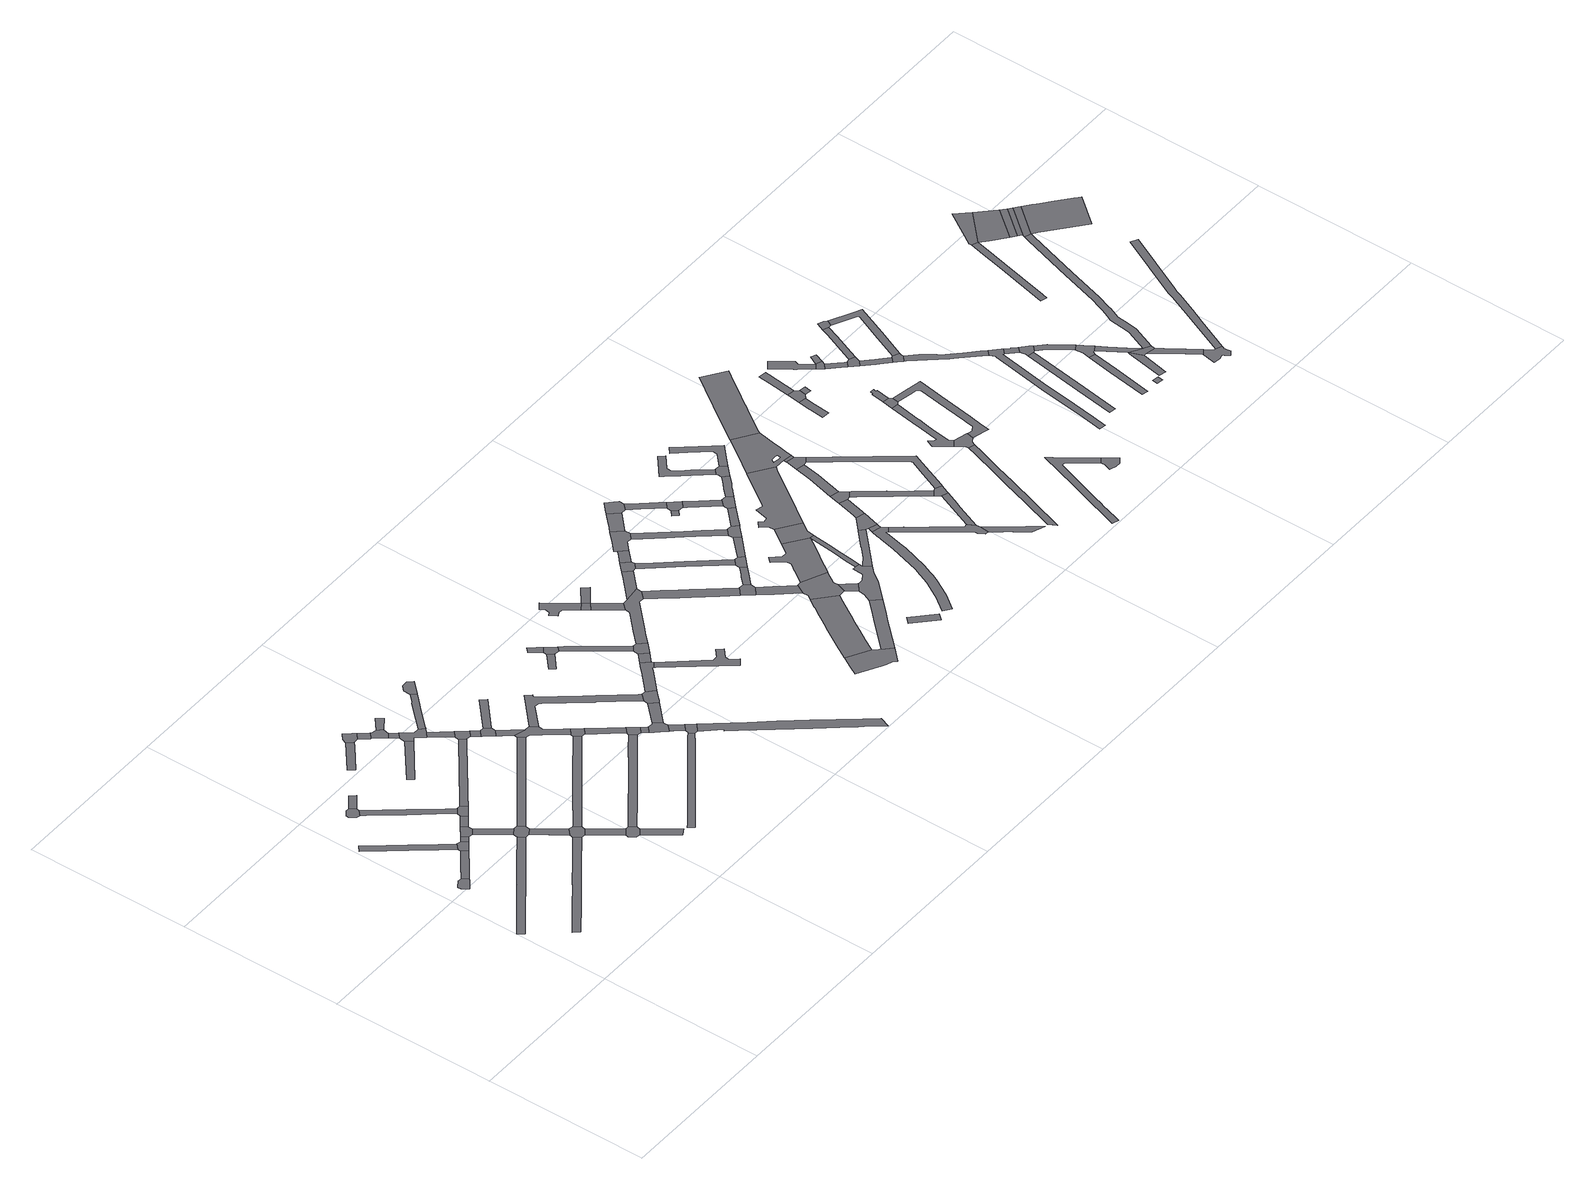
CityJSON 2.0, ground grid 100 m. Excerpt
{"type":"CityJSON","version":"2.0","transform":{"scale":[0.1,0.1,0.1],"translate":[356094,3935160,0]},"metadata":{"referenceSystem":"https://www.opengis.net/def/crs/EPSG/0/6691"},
"CityObjects":{
"road1":{"type":"Road","geometry":[{"type":"MultiSurface","lod":"1","boundaries":[[[0,1,2,3,4,5,6]]]}]},
"road2":{"type":"Road","attributes":{"RoadStructureAttribute.sectionType":"1"},"geometry":[{"type":"MultiSurface","lod":"1","boundaries":[[[7,8,9,10,11,12,13,14,15,16,17,18,19,20,21,22]]]}]},
"road3":{"type":"Road","attributes":{"RoadStructureAttribute.sectionType":"1"},"geometry":[{"type":"MultiSurface","lod":"1","boundaries":[[[23,24,25,2,1,26,27,28,29,30]]]}]},
"road4":{"type":"Road","attributes":{"RoadStructureAttribute.sectionType":"1"},"geometry":[{"type":"MultiSurface","lod":"1","boundaries":[[[31,32,33,34,35,36,37,38,39,40,41,42,43,44]]]}]},
"road5":{"type":"Road","attributes":{"RoadStructureAttribute.sectionType":"1"},"geometry":[{"type":"MultiSurface","lod":"1","boundaries":[[[45,46,47,48,49,50,51,52,53,54,55,56,57,58,59]]]}]},
"road6":{"type":"Road","geometry":[{"type":"MultiSurface","lod":"1","boundaries":[[[43,30,29,60,61,44]]]}]},
"road7":{"type":"Road","geometry":[{"type":"MultiSurface","lod":"1","boundaries":[[[62,63,64,65,66,67,68,69,70]]]}]},
"road8":{"type":"Road","attributes":{"RoadStructureAttribute.sectionType":"1"},"geometry":[{"type":"MultiSurface","lod":"1","boundaries":[[[71,72,61,60]]]}]},
"road9":{"type":"Road","geometry":[{"type":"MultiSurface","lod":"1","boundaries":[[[73,74,75,72,71,76]]]}]},
"road10":{"type":"Road","attributes":{"RoadStructureAttribute.sectionType":"1"},"geometry":[{"type":"MultiSurface","lod":"1","boundaries":[[[63,77,78,64]]]}]},
"road11":{"type":"Road","attributes":{"RoadStructureAttribute.sectionType":"1"},"geometry":[{"type":"MultiSurface","lod":"1","boundaries":[[[79,80,81,82,83,84,85,62,70]]]}]},
"road12":{"type":"Road","attributes":{"RoadStructureAttribute.sectionType":"1"},"geometry":[{"type":"MultiSurface","lod":"1","boundaries":[[[86,73,76,87,88,89,90]]]}]},
"road13":{"type":"Road","attributes":{"RoadStructureAttribute.sectionType":"1"},"geometry":[{"type":"MultiSurface","lod":"1","boundaries":[[[75,74,91,92]]]}]},
"road14":{"type":"Road","geometry":[{"type":"MultiSurface","lod":"1","boundaries":[[[89,15,14,93,94,95,96,97,90]]]}]},
"road15":{"type":"Road","geometry":[{"type":"MultiSurface","lod":"1","boundaries":[[[91,98,99,83,82,92]]]}]},
"road16":{"type":"Road","attributes":{"RoadStructureAttribute.sectionType":"1"},"geometry":[{"type":"MultiSurface","lod":"1","boundaries":[[[100,94,93,101,102,103]]]}]},
"road17":{"type":"Road","geometry":[{"type":"MultiSurface","lod":"1","boundaries":[[[104,105,106,107,103,102,108,53,52,109]]]}]},
"road18":{"type":"Road","attributes":{"RoadStructureAttribute.sectionType":"1"},"geometry":[{"type":"MultiSurface","lod":"1","boundaries":[[[110,111,104,109,112,113]]]}]},
"road19":{"type":"Road","geometry":[{"type":"MultiSurface","lod":"1","boundaries":[[[114,115,116,117,118,119,120,110,113]]]}]},
"road20":{"type":"Road","attributes":{"RoadStructureAttribute.sectionType":"1"},"geometry":[{"type":"MultiSurface","lod":"1","boundaries":[[[121,122,123,124,125,126]]]}]},
"road21":{"type":"Road","attributes":{"RoadStructureAttribute.sectionType":"1"},"geometry":[{"type":"MultiSurface","lod":"1","boundaries":[[[127,128,129,117,116,130,131]]]}]},
"road22":{"type":"Road","attributes":{"RoadStructureAttribute.sectionType":"1"},"geometry":[{"type":"MultiSurface","lod":"1","boundaries":[[[132,133,134,135]]]}]},
"road23":{"type":"Road","attributes":{"RoadStructureAttribute.sectionType":"1"},"geometry":[{"type":"MultiSurface","lod":"1","boundaries":[[[136,137,138,139,140,99,98,141,142,143,144,145]]]}]},
"road24":{"type":"Road","attributes":{"RoadStructureAttribute.sectionType":"1"},"geometry":[{"type":"MultiSurface","lod":"1","boundaries":[[[95,146,147,148,149,150,151,152,153,154,155,96]]]}]},
"road25":{"type":"Road","geometry":[{"type":"MultiSurface","lod":"1","boundaries":[[[125,156,157,158,159,160,161,126]]]}]},
"road26":{"type":"Road","attributes":{"RoadStructureAttribute.sectionType":"1"},"geometry":[{"type":"MultiSurface","lod":"1","boundaries":[[[157,156,162,163,164,165,166]]]}]},
"road27":{"type":"Road","geometry":[{"type":"MultiSurface","lod":"1","boundaries":[[[167,166,165,168,169,170,171,172]]]}]},
"road28":{"type":"Road","attributes":{"RoadStructureAttribute.sectionType":"1"},"geometry":[{"type":"MultiSurface","lod":"1","boundaries":[[[173,174,175,176,177,178,107,106,179,180,181,182,183]]]}]},
"road29":{"type":"Road","attributes":{"RoadStructureAttribute.sectionType":"1"},"geometry":[{"type":"MultiSurface","lod":"1","boundaries":[[[184,169,168,185]]]}]},
"road30":{"type":"Road","geometry":[{"type":"MultiSurface","lod":"1","boundaries":[[[186,187,188,189,190,191,192,184,185,132,135]]]}]},
"road31":{"type":"Road","geometry":[{"type":"MultiSurface","lod":"1","boundaries":[[[171,193,194,172]]]}]},
"road32":{"type":"Road","attributes":{"RoadStructureAttribute.sectionType":"1"},"geometry":[{"type":"MultiSurface","lod":"1","boundaries":[[[189,188,195,196]]]}]},
"road33":{"type":"Road","attributes":{"RoadStructureAttribute.sectionType":"1"},"geometry":[{"type":"MultiSurface","lod":"1","boundaries":[[[119,197,198,199,200,201,202,203,204,205,206,207,208,209,210,120]]]}]},
"road34":{"type":"Road","geometry":[{"type":"MultiSurface","lod":"1","boundaries":[[[211,212,213,196,195,136,145]]]}]},
"road35":{"type":"Road","attributes":{"RoadStructureAttribute.sectionType":"1"},"geometry":[{"type":"MultiSurface","lod":"1","boundaries":[[[214,215,212,211]]]}]},
"road36":{"type":"Road","geometry":[{"type":"MultiSurface","lod":"1","boundaries":[[[216,215,214,217,218,219,220,221]]]}]},
"road37":{"type":"Road","attributes":{"RoadStructureAttribute.sectionType":"1"},"geometry":[{"type":"MultiSurface","lod":"1","boundaries":[[[222,223,224,225,226,227,228,229,230,231,232,233,234,235,236,237,238,239,240]]]}]},
"road38":{"type":"Road","attributes":{"RoadStructureAttribute.sectionType":"1"},"geometry":[{"type":"MultiSurface","lod":"1","boundaries":[[[241,242,243,244,245,246,247,191,190,248,249,250,251]]]}]},
"road39":{"type":"Road","geometry":[{"type":"MultiSurface","lod":"1","boundaries":[[[252,253,219,218,254,255,256]]]}]},
"road40":{"type":"Road","geometry":[{"type":"MultiSurface","lod":"1","boundaries":[[[255,151,150,257,258,259,260,261,262,263,264,265,266,256]]]}]},
"road41":{"type":"Road","attributes":{"RoadStructureAttribute.sectionType":"1"},"geometry":[{"type":"MultiSurface","lod":"1","boundaries":[[[220,267,268,221]]]}]},
"road42":{"type":"Road","geometry":[{"type":"MultiSurface","lod":"1","boundaries":[[[269,262,261,270,173,183,271,272]]]}]},
"road43":{"type":"Road","geometry":[{"type":"MultiSurface","lod":"1","boundaries":[[[273,274,275,276,241,251]]]}]},
"road44":{"type":"Road","attributes":{"RoadStructureAttribute.sectionType":"1"},"geometry":[{"type":"MultiSurface","lod":"1","boundaries":[[[271,277,278,279,280,281,282,283,272]]]}]},
"road45":{"type":"Road","geometry":[{"type":"MultiSurface","lod":"1","boundaries":[[[282,281,204,203,284,285]]]}]},
"road46":{"type":"Road","attributes":{"RoadStructureAttribute.sectionType":"1"},"geometry":[{"type":"MultiSurface","lod":"1","boundaries":[[[284,286,287,288,289,290,291,285]]]}]},
"road47":{"type":"Road","geometry":[{"type":"MultiSurface","lod":"1","boundaries":[[[292,293,294,295,288,287,296,297,298,299,300]]]}]},
"road48":{"type":"Road","attributes":{"RoadStructureAttribute.sectionType":"1"},"geometry":[{"type":"MultiSurface","lod":"1","boundaries":[[[301,302,303,304,305,306,307,308,266,265,309,310,311,312,313,314,315,316,317]]]}]},
"road49":{"type":"Road","attributes":{"RoadStructureAttribute.sectionType":"1"},"geometry":[{"type":"MultiSurface","lod":"1","boundaries":[[[318,292,300,319,320,321]]]}]},
"road50":{"type":"Road","geometry":[{"type":"MultiSurface","lod":"1","boundaries":[[[322,230,229,323,324,325,318,321]]]}]},
"road51":{"type":"Road","attributes":{"RoadStructureAttribute.sectionType":"1"},"geometry":[{"type":"MultiSurface","lod":"1","boundaries":[[[293,326,327,294]]]}]},
"road52":{"type":"Road","geometry":[{"type":"MultiSurface","lod":"1","boundaries":[[[317,316,328,327,326,329,330,331,332,333]]]}]},
"road53":{"type":"Road","attributes":{"RoadStructureAttribute.sectionType":"1"},"geometry":[{"type":"MultiSurface","lod":"1","boundaries":[[[334,335,336,337,338,339,324,323,340,341,342,343,344,345,346,347]]]}]},
"road54":{"type":"Road","attributes":{"RoadStructureAttribute.sectionType":"1"},"geometry":[{"type":"MultiSurface","lod":"1","boundaries":[[[348,349,350,351]]]}]},
"road55":{"type":"Road","attributes":{"RoadStructureAttribute.sectionType":"1"},"geometry":[{"type":"MultiSurface","lod":"1","boundaries":[[[352,353,354,355,356,357]]]}]},
"road56":{"type":"Road","attributes":{"RoadStructureAttribute.sectionType":"1"},"geometry":[{"type":"MultiSurface","lod":"1","boundaries":[[[332,358,359,360,361,362,363,364,365,366,367,368,333]]]}]},
"road57":{"type":"Road","geometry":[{"type":"MultiSurface","lod":"1","boundaries":[[[356,351,350,369,370,371,357]]]}]},
"road58":{"type":"Road","attributes":{"RoadStructureAttribute.sectionType":"1"},"geometry":[{"type":"MultiSurface","lod":"1","boundaries":[[[372,373,374,375,370,369]]]}]},
"road59":{"type":"Road","geometry":[{"type":"MultiSurface","lod":"1","boundaries":[[[376,365,364,377,378]]]}]},
"road60":{"type":"Road","geometry":[{"type":"MultiSurface","lod":"1","boundaries":[[[379,380,381,382,383,384,385,386,387,388,389,390,391,362,361]]]}]},
"road61":{"type":"Road","geometry":[{"type":"MultiSurface","lod":"1","boundaries":[[[392,393,374,373,376,378]]]}]},
"road62":{"type":"Road","attributes":{"RoadStructureAttribute.sectionType":"1"},"geometry":[{"type":"MultiSurface","lod":"1","boundaries":[[[394,395,396,397,398,399,400,401,402,403,404,405,406]]]}]},
"road63":{"type":"Road","geometry":[{"type":"MultiSurface","lod":"1","boundaries":[[[406,405,407,408]]]}]},
"road64":{"type":"Road","geometry":[{"type":"MultiSurface","lod":"1","boundaries":[[[409,410,411,412,413,393,392,414,415,416,417,418,419,420]]]}]},
"road65":{"type":"Road","attributes":{"RoadStructureAttribute.sectionType":"1"},"geometry":[{"type":"MultiSurface","lod":"1","boundaries":[[[407,421,422,410,409,423,408]]]}]},
"road66":{"type":"Road","geometry":[{"type":"MultiSurface","lod":"1","boundaries":[[[408,424,425,406]]]}]},
"road67":{"type":"Road","geometry":[{"type":"MultiSurface","lod":"1","boundaries":[[[426,427,428,429,430,431,432,433,434,435,436]]]}]},
"road68":{"type":"Road","geometry":[{"type":"MultiSurface","lod":"1","boundaries":[[[437,438,439,420,419,440]]]}]},
"road69":{"type":"Road","attributes":{"RoadStructureAttribute.sectionType":"1"},"geometry":[{"type":"MultiSurface","lod":"1","boundaries":[[[441,442,443,444,445,446,418,417,447,448,449,450,451]]]}]},
"road70":{"type":"Road","attributes":{"RoadStructureAttribute.sectionType":"1"},"geometry":[{"type":"MultiSurface","lod":"1","boundaries":[[[433,452,453,454,455,456,457,458,459,460,461,462,463,464,465,466,467,468,469,470,434]]]}]},
"road71":{"type":"Road","geometry":[{"type":"MultiSurface","lod":"1","boundaries":[[[471,472,473,474,437,440]]]}]},
"road72":{"type":"Road","geometry":[{"type":"MultiSurface","lod":"1","boundaries":[[[441,451,475,476,477,478]]]}]},
"road73":{"type":"Road","attributes":{"RoadStructureAttribute.sectionType":"1"},"geometry":[{"type":"MultiSurface","lod":"1","boundaries":[[[479,480,431,430,481,482,483,484,485]]]}]},
"road74":{"type":"Road","attributes":{"RoadStructureAttribute.sectionType":"1"},"geometry":[{"type":"MultiSurface","lod":"1","boundaries":[[[486,487,488,489,474,473]]]}]},
"road75":{"type":"Road","attributes":{"RoadStructureAttribute.sectionType":"1"},"geometry":[{"type":"MultiSurface","lod":"1","boundaries":[[[490,491,476,475,492,493,494]]]}]},
"road76":{"type":"Road","attributes":{"RoadStructureAttribute.sectionType":"1"},"geometry":[{"type":"MultiSurface","lod":"1","boundaries":[[[495,496,497,498,472,471,499,500,501,502]]]}]},
"road77":{"type":"Road","attributes":{"RoadStructureAttribute.sectionType":"1"},"geometry":[{"type":"MultiSurface","lod":"1","boundaries":[[[503,504,505,506,507,508,478,477]]]}]},
"road78":{"type":"Road","attributes":{"RoadStructureAttribute.sectionType":"1"},"geometry":[{"type":"MultiSurface","lod":"1","boundaries":[[[509,510,511,512]]]}]},
"road79":{"type":"Road","geometry":[{"type":"MultiSurface","lod":"1","boundaries":[[[513,514,515,516,517,488,487,518,519,520,521,522]]]}]},
"road80":{"type":"Road","geometry":[{"type":"MultiSurface","lod":"1","boundaries":[[[494,493,523,460,459,524,525,526,527,528,529,530]]]}]},
"road81":{"type":"Road","geometry":[{"type":"MultiSurface","lod":"1","boundaries":[[[531,532,495,502,506,505]]]}]},
"road82":{"type":"Road","attributes":{"RoadStructureAttribute.sectionType":"1"},"geometry":[{"type":"MultiSurface","lod":"1","boundaries":[[[533,525,524,534,535,536]]]}]},
"road83":{"type":"Road","attributes":{"RoadStructureAttribute.sectionType":"1"},"geometry":[{"type":"MultiSurface","lod":"1","boundaries":[[[537,538,515,514,539,540,541]]]}]},
"road84":{"type":"Road","geometry":[{"type":"MultiSurface","lod":"1","boundaries":[[[484,542,543,544,545,546,547,548,549,550,551,552,553,536,535,554,485]]]}]},
"road85":{"type":"Road","attributes":{"RoadStructureAttribute.sectionType":"1"},"geometry":[{"type":"MultiSurface","lod":"1","boundaries":[[[521,555,556,557,558,559,560,561,562,522]]]}]},
"road86":{"type":"Road","attributes":{"RoadStructureAttribute.sectionType":"1"},"geometry":[{"type":"MultiSurface","lod":"1","boundaries":[[[531,563,564,565,532]]]}]},
"road87":{"type":"Road","attributes":{"RoadStructureAttribute.sectionType":"1"},"geometry":[{"type":"MultiSurface","lod":"1","boundaries":[[[529,566,567,568,569,570,571,572,573,574,575,576,577,578,579,580,581,582,583,584,585,530]]]}]},
"road88":{"type":"Road","geometry":[{"type":"MultiSurface","lod":"1","boundaries":[[[540,586,587,588,589,590,541]]]}]},
"road89":{"type":"Road","geometry":[{"type":"MultiSurface","lod":"1","boundaries":[[[591,564,563,592,593,594,595,559,558]]]}]},
"road90":{"type":"Road","attributes":{"RoadStructureAttribute.sectionType":"1"},"geometry":[{"type":"MultiSurface","lod":"1","boundaries":[[[596,597,598,599,600,601,587,586]]]}]},
"road91":{"type":"Road","geometry":[{"type":"MultiSurface","lod":"1","boundaries":[[[602,603,604,605]]]}]},
"road92":{"type":"Road","attributes":{"RoadStructureAttribute.sectionType":"1"},"geometry":[{"type":"MultiSurface","lod":"1","boundaries":[[[606,607,608,609,573,610,611,548,547]]]}]},
"road93":{"type":"Road","attributes":{"RoadStructureAttribute.sectionType":"1"},"geometry":[{"type":"MultiSurface","lod":"1","boundaries":[[[612,613,614,615,616,617,618,619,620,621,622,623,624,625,626,627,628,629,630,631,632,633,634,635,636,637,638,639,640]]]}]},
"road94":{"type":"Road","geometry":[{"type":"MultiSurface","lod":"1","boundaries":[[[641,599,598,602,605,642]]]}]},
"road95":{"type":"Road","geometry":[{"type":"MultiSurface","lod":"1","boundaries":[[[574,573,609,643,644,645,646]]]}]},
"road96":{"type":"Road","attributes":{"RoadStructureAttribute.sectionType":"1"},"geometry":[{"type":"MultiSurface","lod":"1","boundaries":[[[594,647,648,649,595]]]}]},
"road97":{"type":"Road","attributes":{"RoadStructureAttribute.sectionType":"1"},"geometry":[{"type":"MultiSurface","lod":"1","boundaries":[[[650,651,652,653,654,546,545,655,656,657]]]}]},
"road98":{"type":"Road","attributes":{"RoadStructureAttribute.sectionType":"1"},"geometry":[{"type":"MultiSurface","lod":"1","boundaries":[[[658,659,660,661,641,642]]]}]},
"road99":{"type":"Road","geometry":[{"type":"MultiSurface","lod":"1","boundaries":[[[662,660,659,663,649,648,664,665]]]}]},
"road100":{"type":"Road","geometry":[{"type":"MultiSurface","lod":"1","boundaries":[[[639,666,667,640]]]}]},
"road101":{"type":"Road","geometry":[{"type":"MultiSurface","lod":"1","boundaries":[[[656,667,666,668,669,657]]]}]},
"road102":{"type":"Road","attributes":{"RoadStructureAttribute.sectionType":"1"},"geometry":[{"type":"MultiSurface","lod":"1","boundaries":[[[645,670,671,672,673,674,675,676,677,678,679,680,681,682,683,684,685,686,687,646]]]}]},
"road103":{"type":"Road","attributes":{"RoadStructureAttribute.sectionType":"1"},"geometry":[{"type":"MultiSurface","lod":"1","boundaries":[[[688,689,690,691,692,693,694,662,665]]]}]},
"road104":{"type":"Road","attributes":{"RoadStructureAttribute.sectionType":"1"},"geometry":[{"type":"MultiSurface","lod":"1","boundaries":[[[695,696,697,698,699,700,701,702,703,704,705,706,707]]]}]},
"road105":{"type":"Road","attributes":{"RoadStructureAttribute.sectionType":"1"},"geometry":[{"type":"MultiSurface","lod":"1","boundaries":[[[708,709,710,711,712,713,714,715,716,717,718,719,720,638,637,721,722,723,724,725,726,727]]]}]},
"road106":{"type":"Road","attributes":{"RoadStructureAttribute.sectionType":"1"},"geometry":[{"type":"MultiSurface","lod":"1","boundaries":[[[668,728,729,730,731,732,733,669]]]}]},
"road107":{"type":"Road","geometry":[{"type":"MultiSurface","lod":"1","boundaries":[[[734,692,691,735,736,695,707]]]}]},
"road108":{"type":"Road","geometry":[{"type":"MultiSurface","lod":"1","boundaries":[[[737,738,739,740,741,731,730]]]}]},
"road109":{"type":"Road","attributes":{"RoadStructureAttribute.sectionType":"1"},"geometry":[{"type":"MultiSurface","lod":"1","boundaries":[[[742,743,744,745,746,736,735,747,748,749,750,751,752]]]}]},
"road110":{"type":"Road","attributes":{"RoadStructureAttribute.sectionType":"1"},"geometry":[{"type":"MultiSurface","lod":"1","boundaries":[[[753,740,739,754,755,756]]]}]},
"road111":{"type":"Road","geometry":[{"type":"MultiSurface","lod":"1","boundaries":[[[757,758,759,760,710,709,761,762,763,764,765]]]}]},
"road112":{"type":"Road","attributes":{"RoadStructureAttribute.sectionType":"1"},"geometry":[{"type":"MultiSurface","lod":"1","boundaries":[[[766,767,768,769,770,738,737,771,772,773,774,775,776,777]]]}]},
"road113":{"type":"Road","geometry":[{"type":"MultiSurface","lod":"1","boundaries":[[[778,779,780,712,711,781,782,783]]]}]},
"road114":{"type":"Road","geometry":[{"type":"MultiSurface","lod":"1","boundaries":[[[784,785,786,787,788,789,790,791,792,793,794,795,796,675,674],[797,798,799,800,801,802,803,804,805,806,807,808,809]]]}]},
"road115":{"type":"Road","geometry":[{"type":"MultiSurface","lod":"1","boundaries":[[[756,755,810,811,812,813,814]]]}]},
"road116":{"type":"Road","geometry":[{"type":"MultiSurface","lod":"1","boundaries":[[[813,815,786,785,816,814]]]}]},
"road117":{"type":"Road","geometry":[{"type":"MultiSurface","lod":"1","boundaries":[[[817,818,819,777,776,778,783]]]}]},
"road118":{"type":"Road","attributes":{"RoadStructureAttribute.sectionType":"1"},"geometry":[{"type":"MultiSurface","lod":"1","boundaries":[[[820,821,822,823,824,825,812,811,826,827,828,829,830,831,819,818]]]}]},
"road119":{"type":"Road","attributes":{"RoadStructureAttribute.sectionType":"1"},"geometry":[{"type":"MultiSurface","lod":"1","boundaries":[[[832,833,834,835,836,837,838,839,840,841,842,843]]]}]},
"road120":{"type":"Road","attributes":{"RoadStructureAttribute.sectionType":"1"},"geometry":[{"type":"MultiSurface","lod":"1","boundaries":[[[844,845,846,847,848,849,850,851,794,793,852,853,854,855,856,857,858,859]]]}]},
"road121":{"type":"Road","geometry":[{"type":"MultiSurface","lod":"1","boundaries":[[[860,861,862,863,864,865,866,867,868,869,870,871,872,873,874,875,876,877]]]}]},
"road122":{"type":"Road","attributes":{"RoadStructureAttribute.sectionType":"1"},"geometry":[{"type":"MultiSurface","lod":"1","boundaries":[[[878,879,880,881,882,883,884]]]}]},
"road123":{"type":"Road","geometry":[{"type":"MultiSurface","lod":"1","boundaries":[[[885,886,887,888,889,890,832,843]]]}]},
"road124":{"type":"Road","geometry":[{"type":"MultiSurface","lod":"1","boundaries":[[[891,892,893,894,895,896,897,898,899,900,901,902,903,904,905,906,907,889,888]]]}]},
"road125":{"type":"Road","geometry":[{"type":"MultiSurface","lod":"1","boundaries":[[[908,909,910,911,878,884]]]}]},
"road126":{"type":"Road","attributes":{"RoadStructureAttribute.sectionType":"1"},"geometry":[{"type":"MultiSurface","lod":"1","boundaries":[[[912,913,911,910,914,915]]]}]},
"road127":{"type":"Road","geometry":[{"type":"MultiSurface","lod":"1","boundaries":[[[916,917,909,908]]]}]},
"road128":{"type":"Road","geometry":[{"type":"MultiSurface","lod":"1","boundaries":[[[918,869,868,919,920,921,922,923]]]}]},
"road129":{"type":"Road","geometry":[{"type":"MultiSurface","lod":"1","boundaries":[[[897,896,924,925,926,927]]]}]},
"road130":{"type":"Road","attributes":{"RoadStructureAttribute.sectionType":"1"},"geometry":[{"type":"MultiSurface","lod":"1","boundaries":[[[926,928,929,930,931,932,933,927]]]}]},
"road131":{"type":"Road","attributes":{"RoadStructureAttribute.sectionType":"1"},"geometry":[{"type":"MultiSurface","lod":"1","boundaries":[[[934,935,936,937,938,939,940,941,942,943,944,887,886,945,946,947,948,949,950,951,952,953,925,924]]]}]},
"road132":{"type":"Road","attributes":{"RoadStructureAttribute.sectionType":"1"},"geometry":[{"type":"MultiSurface","lod":"1","boundaries":[[[954,955,956,957,958,959,960,961,962,963]]]}]},
"road133":{"type":"Road","geometry":[{"type":"MultiSurface","lod":"1","boundaries":[[[964,965,963,962,966]]]}]},
"road134":{"type":"Road","attributes":{"RoadStructureAttribute.sectionType":"1"},"geometry":[{"type":"MultiSurface","lod":"1","boundaries":[[[967,968,969,970,971,964,966]]]}]},
"road135":{"type":"Road","geometry":[{"type":"MultiSurface","lod":"1","boundaries":[[[972,973,963,965]]]}]},
"road136":{"type":"Road","geometry":[{"type":"MultiSurface","lod":"1","boundaries":[[[974,970,969,975,976,977]]]}]},
"road137":{"type":"Road","attributes":{"RoadStructureAttribute.sectionType":"1"},"geometry":[{"type":"MultiSurface","lod":"1","boundaries":[[[978,979,980,981,982,983,976,975]]]}]},
"road138":{"type":"Road","geometry":[{"type":"MultiSurface","lod":"1","boundaries":[[[981,980,984,985,986,987,988,989]]]}]},
"road139":{"type":"Road","attributes":{"RoadStructureAttribute.sectionType":"1"},"geometry":[{"type":"MultiSurface","lod":"1","boundaries":[[[990,991,992,993,994,995,974,977]]]}]},
"road140":{"type":"Road","attributes":{"RoadStructureAttribute.sectionType":"1"},"geometry":[{"type":"MultiSurface","lod":"1","boundaries":[[[996,997,998,999,1000,1001,1002,1003,1004,1005,1006,1007,1008,1009,1010,1011,1012,1013]]]}]},
"road141":{"type":"Road","attributes":{"RoadStructureAttribute.sectionType":"1"},"geometry":[{"type":"MultiSurface","lod":"1","boundaries":[[[1014,1015,1016,1017,1018,1019,1020,1011,1010,1021,1022,1023,1024,1025,1026,1027,986,985]]]}]},
"road142":{"type":"Road","geometry":[{"type":"MultiSurface","lod":"1","boundaries":[[[1028,1029,1030,1031,993,992,1032]]]}]},
"road143":{"type":"Road","attributes":{"RoadStructureAttribute.sectionType":"1"},"geometry":[{"type":"MultiSurface","lod":"1","boundaries":[[[1033,1034,1035,1036,1037,1038]]]}]},
"road144":{"type":"Road","attributes":{"RoadStructureAttribute.sectionType":"1"},"geometry":[{"type":"MultiSurface","lod":"1","boundaries":[[[1039,1040,1041,1042,989,988,1043,1044,1045,1046,1028,1032]]]}]},
"road145":{"type":"Road","geometry":[{"type":"MultiSurface","lod":"1","boundaries":[[[1047,1048,1049,1008,1007,1050]]]}]},
"road146":{"type":"Road","attributes":{"RoadStructureAttribute.sectionType":"1"},"geometry":[{"type":"MultiSurface","lod":"1","boundaries":[[[1051,1052,1053,1054,1055,1056]]]}]},
"road147":{"type":"Road","geometry":[{"type":"MultiSurface","lod":"1","boundaries":[[[1057,1038,1037,1058,1059,1060,1047,1050]]]}]},
"road148":{"type":"Road","geometry":[{"type":"MultiSurface","lod":"1","boundaries":[[[1061,1062,1063,1064]]]}]},
"road149":{"type":"Road","attributes":{"RoadStructureAttribute.sectionType":"1"},"geometry":[{"type":"MultiSurface","lod":"1","boundaries":[[[1065,1066,1067,1068,1069,1070,1071,1059,1058]]]}]},
"road150":{"type":"Road","geometry":[{"type":"MultiSurface","lod":"1","boundaries":[[[1072,1073,1074,1075,1068,1067,1076,1051,1056]]]}]},
"road151":{"type":"Road","attributes":{"RoadStructureAttribute.sectionType":"1"},"geometry":[{"type":"MultiSurface","lod":"1","boundaries":[[[1077,1078,1079,1080,1081,1082,1083]]]}]},
"road152":{"type":"Road","attributes":{"RoadStructureAttribute.sectionType":"1"},"geometry":[{"type":"MultiSurface","lod":"1","boundaries":[[[1084,1078,1085,1086,1087,1074,1073]]]}]},
"road153":{"type":"Road","geometry":[{"type":"MultiSurface","lod":"1","boundaries":[[[1088,1089,1085,1078,1077,1090,1091]]]}]},
"road154":{"type":"Road","attributes":{"RoadStructureAttribute.sectionType":"1"},"geometry":[{"type":"MultiSurface","lod":"1","boundaries":[[[1090,1092,1093,1094,1095,1096,1097,1098,1099,1091]]]}]},
"road155":{"type":"Road","geometry":[{"type":"MultiSurface","lod":"1","boundaries":[[[1100,1101,1102,1103,1104,1105,1106,1107,1108,1109,1110,1096,1095,1111]]]}]},
"road156":{"type":"Road","attributes":{"RoadStructureAttribute.sectionType":"1"},"geometry":[{"type":"MultiSurface","lod":"1","boundaries":[[[1112,1113,1114,1115,1116,1109,1108,1117,1118,1119,1120,1121,1122,1123]]]}]},
"road157":{"type":"Road","attributes":{"RoadStructureAttribute.sectionType":"1"},"geometry":[{"type":"MultiSurface","lod":"1","boundaries":[[[1124,1125,1126,1127,1128,1129,1130,1131,1132,1133,1125,1134,1135,1136]]]}]},
"road158":{"type":"Road","attributes":{"RoadStructureAttribute.sectionType":"1"},"geometry":[{"type":"MultiSurface","lod":"1","boundaries":[[[1137,1138,1139,1140,1141,1142,1143,1144,1145,1146,1147,1148,1149,1150,1151,1152,1153,1154,1155,1156,1146,1157,1158,1159,1160,1161,1162,1163,1164,1165,1166,1085,1089]]]}]},
"road159":{"type":"Road","geometry":[{"type":"MultiSurface","lod":"1","boundaries":[[[1125,1124,1167,1168,1126]]]}]},
"road160":{"type":"Road","geometry":[{"type":"MultiSurface","lod":"1","boundaries":[[[1135,1169,1170,1136]]]}]},
"road161":{"type":"Road","attributes":{"RoadStructureAttribute.sectionType":"1"},"geometry":[{"type":"MultiSurface","lod":"1","boundaries":[[[1171,1172,1170,1169]]]}]},
"road162":{"type":"Road","geometry":[{"type":"MultiSurface","lod":"1","boundaries":[[[1172,1171,1157,1146,1156]]]}]}
},
"vertices":[
[193,1030,0],[199,1035,0],[172,1070,0],[152,1073,0],[111,1044,0],[110,1021,0],[137,986,0],
[34,544,0],[192,663,0],[337,772,0],[341,775,0],[386,809,0],[478,878,0],[603,972,0],[635,995,0],[610,1033,0],[451,914,0],[371,854,0],[314,811,0],[312,809,0],[309,807,0],[165,699,0],[4,578,0],
[264,1141,0],[251,1131,0],[178,1074,0],[224,1054,0],[256,1079,0],[278,1096,0],[371,1168,0],[344,1203,0],
[317,1324,0],[291,1356,0],[218,1448,0],[217,1450,0],[147,1537,0],[55,1652,0],[25,1625,0],[115,1512,0],[185,1425,0],[186,1423,0],[284,1301,0],[286,1299,0],[346,1224,0],[376,1251,0],
[221,322,0],[239,336,0],[373,435,0],[516,542,0],[517,542,0],[664,653,0],[786,744,0],[812,763,0],[783,799,0],[636,689,0],[489,579,0],[488,578,0],[345,471,0],[285,426,0],[190,355,0],
[427,1212,0],[401,1245,0],
[276,1818,0],[280,1836,0],[255,1868,0],[250,1868,0],[235,1870,0],[203,1846,0],[201,1827,0],[227,1796,0],[246,1791,0],
[459,1236,0],[433,1270,0],
[520,1260,0],[520,1284,0],[493,1317,0],[484,1232,0],
[362,1898,0],[337,1930,0],
[269,1764,0],[401,1599,0],[499,1478,0],[567,1394,0],[600,1417,0],[562,1464,0],[433,1624,0],
[585,1174,0],[549,1146,0],[572,1115,0],[614,1060,0],[651,1086,0],
[583,1333,0],[562,1371,0],
[662,995,0],[699,1021,0],[702,1046,0],[676,1083,0],[674,1083,0],
[647,1382,0],[621,1416,0],
[762,937,0],[726,910,0],[789,825,0],[823,856,0],
[873,789,0],[876,803,0],[878,813,0],[848,847,0],[785,804,0],[837,762,0],
[1002,617,0],[936,705,0],[900,678,0],[966,591,0],
[962,571,0],[987,534,0],[1010,531,0],[1047,558,0],[1050,579,0],[1051,581,0],[1024,617,0],
[604,2147,0],[492,2056,0],[520,2021,0],[661,2136,0],[687,2157,0],[658,2192,0],
[1185,374,0],[1115,467,0],[1113,470,0],[1079,440,0],[1146,351,0],
[852,1952,0],[621,1764,0],[648,1731,0],[882,1914,0],
[1035,1736,0],[826,1576,0],[764,1528,0],[725,1497,0],[656,1443,0],[710,1431,0],[752,1464,0],[792,1495,0],[852,1542,0],[1062,1704,0],
[891,1189,0],[980,1256,0],[1095,1343,0],[1135,1372,0],[1258,1465,0],[1231,1501,0],[1067,1378,0],[1066,1377,0],[953,1292,0],[862,1223,0],
[716,2160,0],[750,2189,0],[742,2199,0],[735,2207,0],[701,2248,0],[668,2220,0],
[748,2121,0],[751,2118,0],[761,2106,0],[762,2107,0],[796,2135,0],
[801,2129,0],[821,2035,0],[850,2059,0],[857,2092,0],[862,2096,0],[832,2122,0],
[1413,1273,0],[1323,1205,0],[1266,1163,0],[1131,1061,0],[1049,999,0],[858,854,0],[1076,962,0],[1159,1025,0],[1293,1126,0],[1349,1168,0],[1440,1237,0],
[886,2016,0],[857,1992,0],
[904,1932,0],[909,1927,0],[946,1880,0],[977,1905,0],[997,1925,0],[969,1952,0],[939,1953,0],
[931,2145,0],[904,2183,0],
[1038,1766,0],[1069,1791,0],
[1223,710,0],[1328,789,0],[1339,797,0],[1430,865,0],[1458,887,0],[1538,947,0],[1623,1011,0],[1596,1047,0],[1510,983,0],[1403,901,0],[1398,898,0],[1303,826,0],[1266,798,0],[1196,746,0],
[1088,1701,0],[1121,1728,0],[1075,1785,0],
[1122,1659,0],[1155,1686,0],
[1159,1686,0],[1127,1653,0],[1172,1597,0],[1205,1624,0],[1208,1653,0],[1178,1685,0],
[1230,335,0],[1252,352,0],[1514,549,0],[1544,571,0],[1689,681,0],[1691,682,0],[1761,736,0],[1815,778,0],[1796,807,0],[1773,792,0],[1750,775,0],[1699,736,0],[1698,737,0],[1692,732,0],[1690,730,0],[1520,603,0],[1488,579,0],[1228,383,0],[1206,367,0],
[1161,2150,0],[1139,2126,0],[1118,2105,0],[1115,2102,0],[1114,2103,0],[1067,2054,0],[984,1968,0],[1011,1940,0],[1112,2045,0],[1165,2101,0],[1188,2124,0],
[1257,1561,0],[1226,1599,0],[1193,1572,0],[1233,1523,0],[1303,1504,0],
[1283,1460,0],[1326,1408,0],[1371,1352,0],[1377,1344,0],[1418,1293,0],[1452,1320,0],[1430,1347,0],[1363,1430,0],[1364,1460,0],[1338,1503,0],
[1376,1804,0],[1347,1836,0],
[1465,1303,0],[1417,1286,0],[1465,1234,0],[1498,1262,0],
[1256,2195,0],[1229,2222,0],[1191,2222,0],[1164,2194,0],
[1471,1227,0],[1483,1212,0],[1506,1184,0],[1592,1078,0],[1604,1064,0],[1633,1095,0],[1516,1240,0],
[1648,1008,0],[1681,1035,0],
[1671,980,0],[1675,975,0],[1708,1002,0],[1704,1007,0],[1695,1018,0],[1693,1021,0],
[1782,930,0],[1783,960,0],[1745,1006,0],[1738,1000,0],[1689,958,0],[1692,954,0],[1694,952,0],[1738,906,0],[1747,896,0],
[1880,1195,0],[1741,1367,0],[1700,1418,0],[1698,1420,0],[1533,1624,0],[1545,1636,0],[1513,1669,0],[1501,1657,0],[1480,1574,0],[1510,1569,0],[1518,1558,0],[1683,1357,0],[1697,1340,0],[1699,1338,0],[1831,1176,0],[1857,1145,0],[1890,1183,0],
[1839,862,0],[1783,858,0],[1797,839,0],[1803,831,0],
[1801,811,0],[1835,777,0],[1880,814,0],[1856,842,0],
[1897,1072,0],[1854,1115,0],
[1855,1120,0],[1905,1080,0],[1919,1094,0],[1926,1101,0],[1963,1138,0],[1919,1182,0],
[2495,71,0],[2435,144,0],[2262,359,0],[2160,485,0],[2152,493,0],[2051,610,0],[1932,674,0],[1923,666,0],[1971,612,0],[2219,310,0],[2309,201,0],[2371,127,0],[2391,104,0],[2470,5,0],
[1755,1691,0],[1779,1660,0],[1868,1736,0],[1842,1769,0],
[1852,1841,0],[1820,1882,0],[1797,1860,0],[1794,1857,0],[1843,1792,0],[1873,1816,0],
[2072,1245,0],[2083,1256,0],[2093,1266,0],[2097,1260,0],[2128,1285,0],[2126,1290,0],[2124,1296,0],[2081,1339,0],[2050,1309,0],[2030,1288,0],[1969,1229,0],
[1897,1733,0],[1924,1758,0],[1878,1809,0],
[2128,1431,0],[2135,1423,0],[2167,1447,0],[1947,1734,0],
[2131,1389,0],[2135,1308,0],[2174,1346,0],
[2104,1252,0],[2238,1089,0],[2279,1040,0],[2312,998,0],[2382,908,0],[2421,939,0],[2390,977,0],[2384,984,0],[2389,1011,0],[2433,1053,0],[2403,1085,0],[2362,1046,0],[2331,1045,0],
[2231,1402,0],[2189,1445,0],
[2265,1868,0],[2209,1943,0],[2137,2040,0],[2097,2010,0],[2115,1986,0],[2110,1956,0],[2090,1942,0],[2118,1901,0],[2141,1916,0],[2170,1911,0],[2225,1838,0],[2227,1835,0],[2267,1865,0],
[2257,1795,0],[2297,1826,0],
[2402,1688,0],[2367,1649,0],[2365,1619,0],[2351,1606,0],[2261,1517,0],[2286,1457,0],[2306,1477,0],[2459,1627,0],[2490,1626,0],[2532,1670,0],[2533,1701,0],[2432,1688,0],
[2274,1774,0],[2348,1675,0],[2314,1804,0],
[2395,1900,0],[2363,1939,0],
[2826,313,0],[2851,303,0],[2882,291,0],[2904,271,0],[2976,346,0],[2926,395,0],[2919,403,0],[2892,432,0],[2757,508,0],[2718,439,0],[2690,388,0],
[2592,1843,0],[2556,1808,0],[2448,1701,0],[2634,1801,0],
[2863,1277,0],[2753,1407,0],[2696,1475,0],[2673,1502,0],[2659,1519,0],[2598,1591,0],[2590,1508,0],[2614,1479,0],[2651,1434,0],[2748,1320,0],[2817,1238,0],
[2894,434,0],[2934,505,0],[2976,575,0],[3018,644,0],[3029,661,0],[3061,713,0],[3105,782,0],[3132,823,0],[3015,927,0],[2981,875,0],[2975,866,0],[2954,833,0],[2930,796,0],[2904,753,0],[2886,725,0],[2843,655,0],[2801,583,0],[2771,531,0],[2759,511,0],
[2655,1801,0],[2684,1827,0],[2685,1851,0],[2642,1894,0],
[2870,1175,0],[2917,1213,0],[2919,1244,0],[2893,1276,0],
[3118,596,0],[3080,557,0],[3091,467,0],[3123,500,0],[3176,555,0],[3243,626,0],[3193,674,0],
[2695,1861,0],[2748,1914,0],[2706,1957,0],[2680,1931,0],
[2990,1127,0],[2977,1142,0],[2932,1102,0],[3030,989,0],[3060,1044,0],
[3023,1430,0],[2854,1628,0],[2713,1794,0],[2708,1799,0],[2686,1765,0],[2724,1719,0],[2826,1600,0],[2993,1403,0],
[2965,1291,0],[2980,1305,0],[3019,1343,0],[2991,1371,0],[2953,1334,0],[2939,1321,0],
[3329,320,0],[3205,438,0],[3173,404,0],[3300,285,0],
[2857,1989,0],[2858,2023,0],[2802,2079,0],[2746,2023,0],[2695,1972,0],[2779,1945,0],[2785,1950,0],[2795,1960,0],[2823,1959,0],[2857,1988,0],
[3032,953,0],[3172,825,0],[3195,882,0],[3192,912,0],[3208,937,0],[3219,953,0],[3238,982,0],[3090,1045,0],
[3077,1399,0],[3047,1428,0],
[3224,849,0],[3191,801,0],[3219,764,0],[3263,802,0],
[2850,2126,0],[2827,2104,0],[2890,2054,0],[2959,2122,0],[2903,2179,0],
[3340,727,0],[3377,786,0],[3394,802,0],[3419,826,0],[3384,862,0],[3387,886,0],[3358,889,0],[3345,890,0],[3339,890,0],[3333,825,0],[3297,799,0],[3267,798,0],[3217,725,0],
[2944,1818,0],[3003,1748,0],[3044,1701,0],[3156,1570,0],[3189,1602,0],[3102,1703,0],[3042,1773,0],[2954,1876,0],
[3187,1507,0],[3156,1540,0],[3056,1438,0],
[3259,1012,0],[3264,1019,0],[3270,1028,0],[3299,1070,0],[3304,1079,0],[3312,1090,0],[3361,1161,0],[3399,1216,0],[3268,1307,0],[3223,1243,0],[3194,1242,0],[3146,1298,0],[3135,1286,0],[3119,1268,0],[3174,1202,0],[3176,1174,0],[3172,1168,0],[3146,1130,0],[3144,1126,0],[3115,1085,0],
[2990,2120,0],[3021,2153,0],[3021,2184,0],[2966,2241,0],[2930,2206,0],
[3156,1549,0],[3201,1520,0],[3242,1560,0],[3251,1569,0],[3220,1600,0],
[3043,2058,0],[3088,2005,0],[3131,1955,0],[3165,1984,0],[3140,2013,0],[3074,2090,0],
[3128,1925,0],[3098,1899,0],[3124,1868,0],[3154,1894,0],
[3395,958,0],[3404,1044,0],[3409,1081,0],[3424,1213,0],[3378,1046,0],[3367,960,0],
[3619,944,0],[3619,942,0],[3611,913,0],[3590,814,0],[3577,771,0],[3533,629,0],[3515,587,0],[3510,577,0],[3486,519,0],[3446,449,0],[3419,405,0],[3407,389,0],[3357,320,0],[3401,288,0],[3452,357,0],[3464,373,0],[3494,421,0],[3536,494,0],[3549,526,0],[3560,554,0],[3584,610,0],[3634,770,0],[3643,801,0],[3664,901,0],[3671,927,0],[3679,917,0],[3708,940,0],[3683,971,0],[3631,986,0],
[3220,1920,0],[3184,1892,0],
[3430,1262,0],[3462,1308,0],[3467,1316,0],[3337,1407,0],
[3299,1616,0],[3352,1669,0],[3322,1699,0],
[3595,1051,0],[3508,968,0],[3492,952,0],[3438,900,0],[3401,874,0],[3547,949,0],[3624,1023,0],[3596,1052,0],
[3199,1874,0],[3323,1729,0],[3354,1762,0],[3238,1899,0],
[3384,1761,0],[3322,1712,0],[3399,1715,0],[3415,1731,0],
[3692,1001,0],[3639,1016,0],
[3720,1103,0],[3667,1118,0],
[3485,1342,0],[3577,1473,0],[3653,1583,0],[3714,1671,0],[3731,1691,0],[3598,1784,0],[3555,1722,0],[3536,1695,0],[3514,1662,0],[3452,1571,0],[3445,1563,0],[3400,1573,0],[3382,1491,0],[3351,1483,0],[3332,1507,0],[3299,1481,0],[3334,1440,0],[3335,1436,0],
[3459,1774,0],[3466,1781,0],[3489,1801,0],[3529,1842,0],[3498,1872,0],[3460,1833,0],[3431,1807,0],
[3526,1935,0],[3445,2032,0],[3424,2057,0],[3389,2097,0],[3377,2112,0],[3379,2142,0],[3452,2203,0],[3424,2235,0],[3304,2134,0],[3319,2115,0],[3375,2049,0],[3409,2009,0],[3494,1908,0],
[3974,503,0],[3996,502,0],[4000,557,0],[3997,581,0],[3973,626,0],[3951,623,0],[3859,744,0],[3851,755,0],[3841,768,0],[3757,876,0],[3758,877,0],[3711,938,0],[3709,941,0],[3794,768,0],[3827,724,0],[3844,702,0],[3875,662,0],[3874,661,0],[3952,557,0],[3952,538,0],
[3722,1112,0],[3726,1125,0],[3756,1242,0],[3704,1258,0],[3680,1164,0],[3673,1139,0],
[3499,1902,0],[3586,1899,0],[3556,1933,0],
[3776,1246,0],[3807,1271,0],[3773,1314,0],[3720,1328,0],[3706,1269,0],
[3482,2201,0],[3543,2129,0],[3627,2030,0],[3627,2000,0],[3589,1965,0],[3618,1930,0],[3665,1974,0],[3703,2011,0],[3662,2059,0],[3569,2168,0],[3516,2230,0],
[3760,1490,0],[3814,1478,0],[3834,1585,0],[3780,1595,0],
[4147,368,0],[4075,463,0],[4073,462,0],[4072,461,0],[4043,438,0],[4076,397,0],[4074,396,0],[4134,319,0],[4208,289,0],
[4019,1001,0],[3932,1112,0],[3929,1117,0],[3831,1241,0],[3816,1260,0],[3799,1216,0],[3897,1092,0],[3917,1066,0],[3982,983,0],[4028,924,0],[4048,899,0],[4079,923,0],
[4074,865,0],[4032,765,0],[4031,764,0],[4061,733,0],[4075,765,0],[4111,850,0],
[3765,1691,0],[3798,1691,0],[3851,1683,0],[3852,1688,0],[3859,1732,0],[3859,1736,0],[3861,1747,0],[3866,1778,0],[3871,1806,0],[3890,1920,0],[3756,2012,0],[3662,1876,0],[3644,1849,0],[3786,1720,0],[3778,1720,0],[3772,1721,0],[3752,1722,0],[3756,1730,0],[3762,1742,0],[3773,1742,0],[3782,1742,0],[3795,1742,0],[3807,1741,0],[3807,1736,0],[3805,1719,0],[3802,1719,0],
[3840,1586,0],[3853,1590,0],[3885,1614,0],[3848,1661,0],[3795,1672,0],
[3851,1679,0],[3795,1673,0],
[4115,861,0],[4136,910,0],[4099,926,0],
[4141,921,0],[4216,1099,0],[4241,1158,0],[4166,1254,0],[4103,1335,0],[3972,1503,0],[3940,1478,0],[4072,1310,0],[4117,1252,0],[4187,1161,0],[4190,1141,0],[4161,1072,0],
[4457,978,0],[4436,912,0],[4386,761,0],[4349,650,0],[4295,490,0],[4229,289,0],[4255,241,0],[4327,458,0],[4387,638,0],[4427,761,0],[4477,911,0],[4495,966,0],
[4048,2433,0],[4002,2368,0],[3985,2343,0],[3950,2293,0],[3878,2190,0],[3867,2173,0],[3790,2062,0],[3758,2015,0],[3902,1942,0],[4003,2087,0],[4009,2095,0],[4020,2113,0],[4057,2166,0],[4122,2259,0],[4154,2306,0],[4180,2342,0],
[4487,42,0],[4523,148,0],[4525,155,0],[4549,227,0],[4593,356,0],[4644,507,0],[4655,506,0],[4669,505,0],[4778,356,0],[4810,380,0],[4662,582,0],[4638,615,0],[4555,368,0],[4518,259,0],[4487,167,0],[4480,147,0],[4439,24,0],[4477,11,0],
[4205,1898,0],[4197,1830,0],[4196,1815,0],[4186,1729,0],[4232,1726,0],[4244,1825,0],[4253,1892,0],
[4504,991,0],[4530,1007,0],[4542,1051,0],[4458,1073,0],[4421,1045,0],[4455,1000,0],
[4440,1097,0],[4460,1221,0],[4467,1264,0],[4475,1313,0],[4477,1328,0],[4502,1478,0],[4462,1484,0],[4438,1335,0],[4438,1334,0],[4426,1263,0],[4416,1199,0],[4408,1150,0],[4389,1156,0],[4373,1177,0],[4370,1180,0],[4368,1175,0],[4353,1137,0],
[4277,1912,0],[4282,1952,0],[4263,1976,0],[4215,1982,0],
[4240,2187,0],[4231,2111,0],[4285,2157,0],[4288,2181,0],
[4315,1906,0],[4321,1946,0],
[4825,360,0],[4782,331,0],[4767,288,0],[4805,275,0],[4836,276,0],[4869,300,0],
[4519,1488,0],[4525,1528,0],[4512,1543,0],[4473,1550,0],
[4526,1629,0],[4518,1630,0],[4522,1650,0],[4497,1651,0],[4493,1631,0],[4486,1632,0],
[4623,1470,0],[4638,1467,0],[4646,1466,0],[4664,1447,0],[4655,1400,0],[4642,1314,0],[4614,1127,0],[4612,1111,0],[4604,1062,0],[4576,1043,0],[4556,1047,0],[4548,1003,0],[4634,980,0],[4642,1033,0],[4656,1119,0],[4692,1340,0],[4700,1391,0],[4717,1493,0],[4645,1506,0],[4637,1508,0],
[4439,2082,0],[4448,2107,0],[4362,2223,0],[4315,2187,0],[4317,2184,0],[4394,2075,0],[4394,2079,0],[4407,2063,0],[4468,1987,0],[4497,2010,0],
[4525,1975,0],[4533,1995,0],[4496,1952,0],
[4498,1949,0],[4556,1889,0],[4581,1863,0],[4609,1889,0],[4600,1898,0],
[4556,2050,0],[4526,2066,0],
[4632,1892,0],[4625,1818,0],[4653,1844,0],[4666,1878,0],
[4685,1756,0],[4714,1729,0],[4751,1696,0],[4777,1724,0],[4728,1769,0],[4712,1783,0],
[4786,1663,0],[4792,1657,0],[4822,1683,0],[4822,1696,0],[4829,1711,0],[4791,1728,0],
[4681,1915,0],[4737,2051,0],[4768,2128,0],[4734,2142,0],[4716,2098,0],[4638,1906,0],
[5052,948,0],[5034,823,0],[5006,636,0],[4989,520,0],[5029,514,0],[5042,605,0],[5073,814,0],[5092,942,0],[5147,1278,0],[5150,1276,0],[5154,1272,0],[5155,1272,0],[5182,1299,0],[5177,1304,0],[5126,1355,0],[5099,1327,0],[5110,1295,0],[5108,1285,0],
[4800,1647,0],[4838,1604,0],[4873,1563,0],[4952,1477,0],[4966,1461,0],[5005,1422,0],[5073,1353,0],[5098,1383,0],[5033,1448,0],[4987,1495,0],[4948,1534,0],[4938,1549,0],[4899,1602,0],[4883,1625,0],
[4803,2164,0],[4794,2168,0],[4789,2179,0],[4753,2190,0],[4785,2128,0],
[5159,794,0],[5122,556,0],[5162,549,0],[5198,784,0],[5255,1155,0],[5216,1161,0],
[4910,2065,0],[4928,2056,0],[4930,2050,0],[4866,1902,0],[4850,1759,0],[4904,1886,0],[4984,2072,0],[4939,2095,0],
[5240,1243,0],[5212,1271,0],[5211,1270,0],[5213,1215,0],
[5398,900,0],[5373,743,0],[5335,504,0],[5374,497,0],[5412,733,0],[5437,888,0],
[5219,1184,0],[5269,1161,0],[5296,1188,0],[5282,1203,0],
[5458,527,0],[5453,494,0],[5491,488,0],[5496,520,0],
[5317,1112,0],[5390,1014,0],[5403,994,0],[5435,1014,0],[5422,1034,0],[5347,1136,0],[5348,1137,0],
[5448,911,0],[5457,911,0],[5489,931,0],[5478,949,0],[5410,948,0],
[5584,680,0],[5554,761,0],[5551,747,0],[5542,702,0],[5539,689,0],[5508,523,0],[5552,514,0],
[5492,856,0],[5625,717,0],[5606,747,0],[5524,875,0],
[5663,674,0],[5665,695,0],[5605,680,0],[5662,668,0],
[5607,678,0],[5690,565,0],[5726,515,0],[5779,440,0],[5808,461,0],[5756,537,0],[5757,539,0],[5690,630,0],
[5802,347,0],[5834,355,0],[5841,345,0],[5858,320,0],[5888,341,0],[5884,359,0],[5882,381,0],[5882,382,0],[5889,397,0],[5852,413,0],[5840,413,0],[5763,354,0],
[6060,889,0],[6049,869,0],[6040,839,0],[5993,732,0],[5938,608,0],[5979,599,0],[6020,691,0],[6076,818,0],[6088,846,0],[6100,868,0],[6289,1251,0],[6249,1271,0],
[5937,2069,0],[5767,1903,0],[5731,1918,0],[5709,1827,0],[5678,1696,0],[5600,1367,0],[5638,1358,0],[5645,1389,0],[5718,1696,0],[5753,1844,0],[5812,1867,0],[5899,1797,0],[6035,1968,0],
[5725,836,0],[5734,898,0],[5743,972,0],[5763,1018,0],[5775,1047,0],[5778,1056,0],[5808,1143,0],[5877,1371,0],[5981,1701,0],[5988,1724,0],[6016,1701,0],[6239,1517,0],[6378,1686,0],[6353,1707,0],[6346,1713,0],[6265,1780,0],[6205,1829,0],[6192,1840,0],[6173,1856,0],[6127,1893,0],[5948,1736,0],[5937,1700,0],[5837,1383,0],[5768,1156,0],[5749,1100,0],[5738,1069,0],[5725,1042,0],[5699,984,0],[5690,905,0],[5681,849,0],
[5861,2147,0],[5728,1934,0],
[5930,1772,0],[6067,1942,0],
[5954,1754,0],[6091,1922,0]
]}
